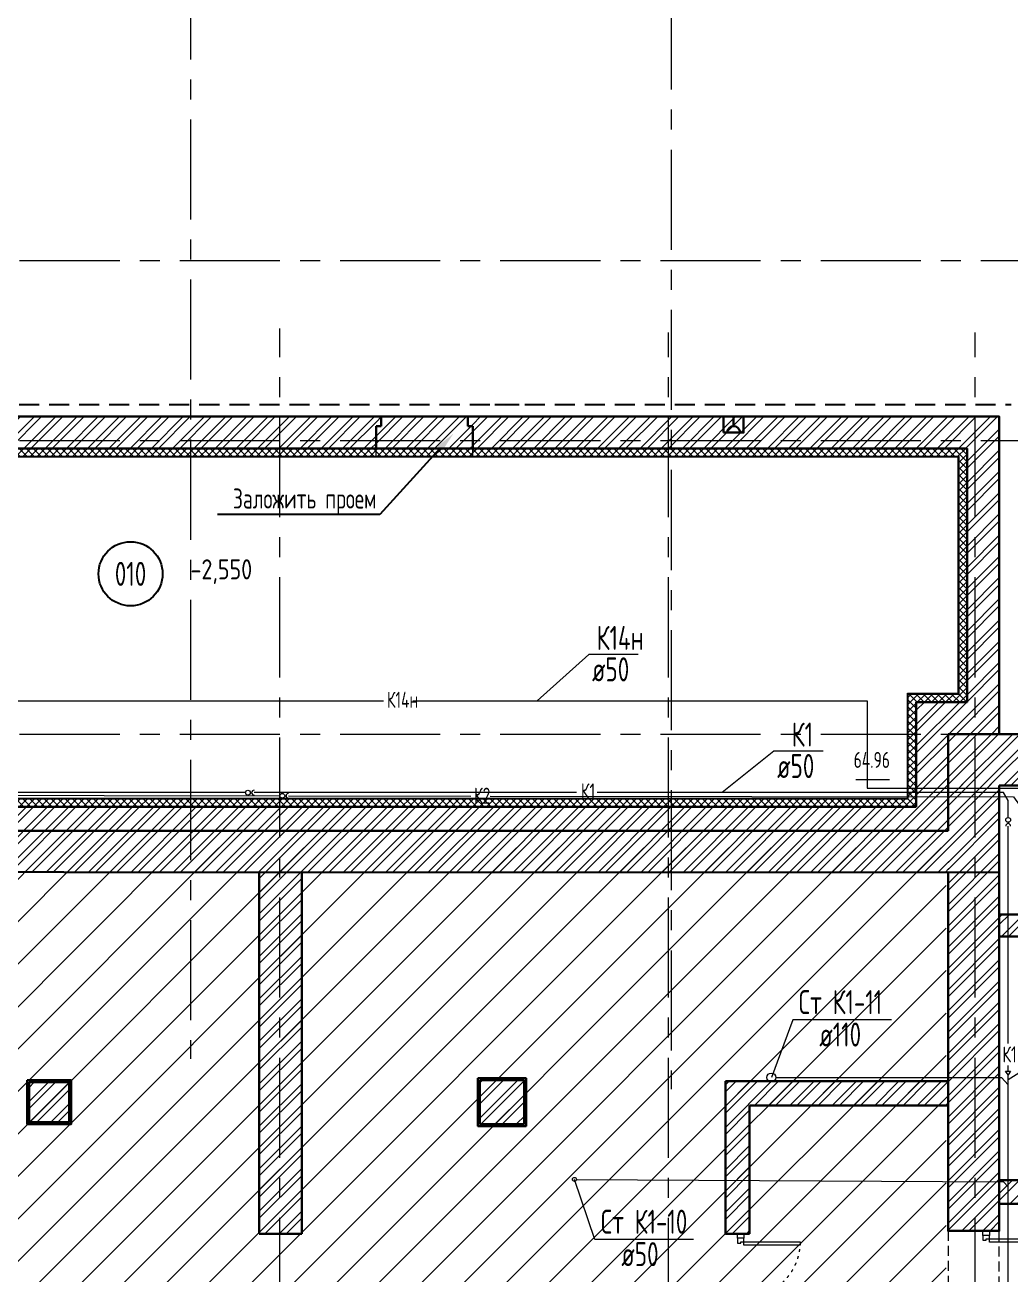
# Model space of a CAD drawing. Header units: millimetres. Extents: x -8689834 to 9419935, y -117443 to 166298.
# Drawn here: x -307238 to -294931, y 75930 to 91542 of the extents above; entities that cross this region are included whole.
import ezdxf
from ezdxf import colors
from ezdxf.entities.mleader import LeaderData, LeaderLine
from ezdxf.enums import TextEntityAlignment as Align
from ezdxf.math import Vec2, Vec3

# ---------------------------------------------------------------- set-up
doc = ezdxf.new("R2010")
doc.units = ezdxf.units.MM
doc.header["$MEASUREMENT"] = 0
for name, pattern in [('ACAD_ISO03W100', [30, 12, -18]), ('CENTER', [2, 1.25, -0.25, 0.25, -0.25]), ('TRATTEGGIATA', [0.75, 0.5, -0.25])]:
    doc.linetypes.add(name, pattern=pattern)
doc.layers.get('0').update_dxf_attribs({"color": 250, "lineweight": 9})
for name, color, linetype, lineweight in [('!!!_АР_перегородки блоки', 7, 'Continuous', 5), ('1 этаж тонкие линии!', 250, 'Continuous', 0), ('АР_Двери', 175, 'Continuous', 18), ('АР_Маркер экспликации', 239, 'Continuous', 13), ('АР_МосжилНии_Стены', 127, 'Continuous', 30), ('АР_Номер помещения', 1, 'Continuous', 25), ('АР_Оси', 195, 'Continuous', 9), ('АР_Отметки', 250, 'Continuous', 15), ('АР_Перегородки_кирпич_Штрих', 244, 'Continuous', 5), ('АР_Помещения_площадь', 19, 'Continuous', 9), ('АР_тонкая линия', 250, 'Continuous', 0), ('АР_Утеплитель', 154, 'Continuous', 9), ('АР_Штриховка кирпич', 250, 'Continuous', 9), ('ВК_канализация', 32, 'Continuous', 15), ('Подвал', 250, 'Continuous', 30)]:
    doc.layers.add(name, color=color, linetype=linetype, lineweight=lineweight)
doc.layers.add('АР_Кровля дорожки', color=245, linetype='Continuous')
doc.layers.add('АР_Таблицы', color=250, linetype='Continuous')
doc.styles.add('ISOCPEUR', font='isocpeur.ttf', dxfattribs={"width": 0.7})
doc.styles.get("Standard").update_dxf_attribs({"font": 'isocpeur.ttf', "width": 0.7})

# ---------------------------------------------------------------- blocks, each defined once
blk = doc.blocks.new('_DotSmall')
at = {"color": 0, "linetype": 'ByBlock', "const_width": 0.5}
blk.add_lwpolyline([(-0.0625, 0, 1), (0.0625, 0, 1)], format="xyb", close=True, dxfattribs=at)
blk = doc.blocks.new('*U240')
blk.add_lwpolyline([(-100, 80), (-100, 780), (-140, 780), (-140, 80)], close=True)
for points in [[(-900, 0), (-900, 80), (-845, 80), (-845, 0), (-900, 0)], [(-845, 80), (-845, 0), (-785, 0), (-785, 40), (-800, 40), (-800, 80), (-845, 80)], [(-55, 80), (-55, 0), (-115, 0), (-115, 40), (-100, 40), (-100, 80), (-55, 80)], [(0, 0), (0, 80), (-55, 80), (-55, 0), (0, 0)]]:
    blk.add_lwpolyline(points)
at = {"linetype": 'ACAD_ISO03W100', "ltscale": 3}
blk.add_arc((-100, 80), 700, 90, 180, dxfattribs=at)
blk = doc.blocks.new('*U242')
blk.add_lwpolyline([(-100, 80), (-100, 950), (-140, 950), (-140, 80)], close=True)
for points in [[(-1070, 0), (-1070, 80), (-1015, 80), (-1015, 0), (-1070, 0)], [(-1015, 80), (-1015, 0), (-955, 0), (-955, 40), (-970, 40), (-970, 80), (-1015, 80)], [(-55, 80), (-55, 0), (-115, 0), (-115, 40), (-100, 40), (-100, 80), (-55, 80)], [(0, 0), (0, 80), (-55, 80), (-55, 0), (0, 0)]]:
    blk.add_lwpolyline(points)
at = {"linetype": 'ACAD_ISO03W100', "ltscale": 3}
blk.add_arc((-100, 80), 870, 90, 180, dxfattribs=at)
blk = doc.blocks.new('*U253')
at = {"layer": 'АР_Номер помещения', "color": 7}
blk.add_circle((-16592, 1554), 400, dxfattribs=at)
at = {"layer": 'АР_Помещения_площадь', "color": 7}
blk.add_line((-7118, -1017), (-7540, -1017), dxfattribs=at)
at = {"color": 7, "style": 'ISOCPEUR', "width": 0.7, "flags": 1}
blk.add_attdef('КАТЕГОРИЯ', (-499, -2092), '', height=250, dxfattribs=at)
at = {"layer": 'АР_Номер помещения', "color": 7, "style": 'ISOCPEUR', "width": 0.7}
blk.add_attdef('НОМЕР_ПОМЕЩЕНИЯ', text='', height=300, dxfattribs=at).set_placement((-16592, 1554), align=Align.MIDDLE_CENTER)
at = {"layer": 'АР_Помещения_площадь', "color": 7, "lineweight": 30, "width": 0.7, "flags": 104}
blk.add_attdef('ИМЯ_ПОМЕЩЕНИЯ', text='', height=100, dxfattribs=at).set_placement((158, 1217), align=Align.MIDDLE_CENTER)
at = {"layer": 'АР_Помещения_площадь', "color": 7, "style": 'ISOCPEUR', "width": 0.7}
blk.add_attdef('ПЛОЩАДЬ_ПОМЕЩЕНИЯ', text='', height=200, dxfattribs=at).set_placement((-7113, -770), align=Align.MIDDLE_RIGHT)
blk = doc.blocks.new('Подложка')
at = {"layer": '!!!_АР_перегородки блоки', "lineweight": 5, "ltscale": 100}
h = blk.add_hatch(dxfattribs=at)
h.set_pattern_fill('ANSI31', scale=3000, angle=180, style=0)
h.paths.add_polyline_path([(-327484.71, 61936.6), (-327484.71, 62094), (-326484.71, 62094), (-326484.71, 61936.6), (-326484.71, 61850.24), (-326197.46, 61850.24), (-326197.46, 71514.55), (-325612.06, 71514.55), (-295741.64, 71514.55), (-295741.64, 71680), (-295741.64, 81263.11), (-329468.32, 81263.11), (-329468.32, 61850.24), (-327484.71, 61850.24)])
at = {"layer": '1 этаж тонкие линии!', "ltscale": 100, "transparency": 33554559}
h = blk.add_hatch(dxfattribs=at)
h.set_pattern_fill('ANSI37', scale=500, style=0)
h.paths.add_polyline_path([(-301646.94, 86252.64), (-301647.01, 86252.73), (-301643.69, 86252.55), (-301646.7, 86152.64), (-311160.39, 86152.64), (-311160.33, 86252.64), (-312452.72, 86252.64), (-312452.72, 81775.68), (-296113.82, 81775.68), (-296113.82, 83086), (-295478.34, 83086), (-295478.26, 86252.64)])
h.paths.add_polyline_path([(-301646.7, 86152.64), (-301647.01, 86252.64), (-302857.04, 86252.89), (-312231.55, 86252.58), (-312231.55, 86152.58), (-312352.72, 86152.64), (-312352.72, 81875.68), (-296213.82, 81875.68), (-296213.82, 83186), (-295478.35, 83186), (-295578.35, 83186), (-295578.35, 86152.64)])
at = {"layer": 'АР_Перегородки_кирпич_Штрих', "ltscale": 100}
h = blk.add_hatch(dxfattribs=at)
h.set_pattern_fill('ANSI32', scale=500)
h.paths.add_polyline_path([(-302857.01, 86252.64), (-301644.99, 86252.64), (-301644.99, 86650.68), (-302857.01, 86650.68)])
at = {"layer": 'АР_Штриховка кирпич', "ltscale": 100}
h = blk.add_hatch(dxfattribs=at)
h.set_pattern_fill('ANSI32', scale=500)
h.paths.add_polyline_path([(-302856.86, 86650.68), (-302856.86, 86167.64), (-302856.86, 86650.68), (-311160.42, 86650.68), (-311160.42, 86252.64), (-302856.86, 86252.64), (-302856.86, 86650.68)])
h = blk.add_hatch(dxfattribs=at)
h.set_pattern_fill('ANSI32', scale=500)
h.paths.add_polyline_path([(-301650.08, 86650.7), (-295078.36, 86650.68), (-295075.3, 86246.74), (-301646.86, 86258.56)])
h = blk.add_hatch(dxfattribs=at)
h.set_pattern_fill('ANSI32', scale=500)
h.paths.add_polyline_path([(-329468.32, 82685.68), (-329972.03, 82685.68), (-329971.61, 84865.19), (-329569.45, 84865.11), (-329569.45, 83085.5), (-329065.82, 83085.5), (-329065.82, 81775.68), (-296113.82, 81775.66), (-296113.82, 83086), (-295478.35, 83086), (-295478.35, 86252.64), (-295076.83, 86252.63), (-295076.83, 82685.68), (-295715.32, 82685.68), (-295715.32, 81707.5), (-295705.29, 80957.16), (-329468.32, 80969)])
h = blk.add_hatch(dxfattribs=at)
h.set_pattern_fill('ANSI32', scale=500)
h.paths.add_polyline_path([(-295717.04, 82685.7), (-285220, 82685.66), (-285216.95, 82043.25), (-295713.59, 82043.25)])
h = blk.add_hatch(dxfattribs=at)
h.set_pattern_fill('ANSI32', scale=500)
h.paths.add_polyline_path([(-295715.71, 76720.36), (-295715.54, 82061.52), (-295076.64, 82061.48), (-295076.81, 76480.31), (-295715.32, 76480.31), (-295715.32, 76720.31)])
h = blk.add_hatch(dxfattribs=at)
h.set_pattern_fill('ANSI32', scale=500)
h.paths.add_polyline_path([(-304056.82, 80960.14), (-304314.81, 80960.14), (-304314.81, 76443.95), (-304056.83, 76443.95)])
h.paths.add_polyline_path([(-303783.89, 80960.04), (-304056.82, 80960.04), (-304056.83, 76443.95), (-303783.9, 76443.95)])
h.paths.add_polyline_path([(-306662.17, 78362.81), (-307213.39, 78362.81), (-307213.39, 77814.03), (-306662.17, 77814.03)])
h.paths.add_polyline_path([(-301009.73, 78375.33), (-301560.95, 78375.33), (-301560.95, 77826.55), (-301009.73, 77826.55)])
h = blk.add_hatch(dxfattribs=at)
h.set_pattern_fill('ANSI32', scale=500)
h.paths.add_polyline_path([(-294434.47, 80434.61), (-295076.86, 80434.61), (-295076.86, 80158.52), (-294434.47, 80158.52)])
h.paths.add_polyline_path([(-293665.34, 80434.6), (-293665.36, 80159.36), (-293060.35, 80159.37), (-293060.35, 76148.62), (-292766.83, 76148.62), (-292766.83, 80434.54)])
h.paths.add_polyline_path([(-294434.38, 77113.9), (-295076.86, 77113.9), (-295076.86, 76817.57), (-294434.56, 76817.57)])
h.paths.add_polyline_path([(-293065.35, 77114.74), (-293665.54, 77114.74), (-293665.54, 76818.41), (-293065.35, 76818.41)])
h.paths.add_polyline_path([(-291226.83, 80800.93), (-291468.09, 80797.61), (-291468.09, 75011.07), (-291226.83, 75011.07)])
h.paths.add_polyline_path([(-290956.81, 80799.27), (-291226.83, 80799.27), (-291226.83, 75011.07), (-290955.98, 75011.07), (-290957.64, 75524.55), (-290956.81, 75524.55)])
h = blk.add_hatch(dxfattribs=at)
h.set_pattern_fill('ANSI32', scale=500)
h.paths.add_polyline_path([(-295714.72, 78349.12), (-298495.15, 78349.08), (-298495.15, 76444.22), (-298193.31, 76444.22), (-298193.26, 78046.74), (-295714.72, 78046.78)])
at = {"color": 7, "linetype": 'TRATTEGGIATA', "ltscale": 500}
for p, q in [((-309187.61, 86800.68), (-301070.99, 86801.34)), ((-301375.82, 86800.78), (-294926.96, 86800.68))]:
    blk.add_line(p, q, dxfattribs=at)
at = {"layer": '1 этаж тонкие линии!', "color": 7, "ltscale": 100, "transparency": 33554559, "elevation": -1.38}
blk.add_lwpolyline([(-302856.99, 86152.64), (-311160.57, 86152.64)], dxfattribs=at)
at = {"layer": 'АР_МосжилНии_Стены', "color": 7, "ltscale": 100}
for p, q in [((-301478.54, 86650.68), (-311160.6, 86650.68)), ((-302792.04, 86531.77), (-302792.04, 86650.68)), ((-302857.04, 86531.77), (-302792.04, 86531.77)), ((-302856.86, 86531.77), (-302856.86, 86252.64)), ((-302856.86, 86531.77), (-302791.86, 86531.77)), ((-301712.04, 86531.77), (-301647.04, 86531.77)), ((-301711.86, 86531.77), (-301646.86, 86531.77)), ((-301646.86, 86531.77), (-301646.86, 86252.64)), ((-301545.09, 86252.64), (-311160.42, 86252.64)), ((-295076.86, 82685.68), (-295715.32, 82685.68)), ((-295715.32, 82685.68), (-295715.32, 81475.68)), ((-285218.82, 82043.24), (-295076.85, 82043.25)), ((-329468.32, 81475.68), (-295715.32, 81475.68)), ((-304314.77, 80960.18), (-304314.81, 76443.95)), ((-303783.9, 76443.95), (-303782.31, 80959.99)), ((-298495.15, 78349.08), (-298495.15, 76444.22)), ((-295715.27, 78349.08), (-298495.1, 78349.08)), ((-298193.31, 76444.22), (-298193.31, 78046.74)), ((-298193.26, 78046.74), (-295715.27, 78046.74)), ((-304314.81, 76443.95), (-303783.9, 76443.95)), ((-298495.15, 76444.22), (-298193.31, 76444.22))]:
    blk.add_line(p, q, dxfattribs=at)
for points in [[(-302791.86, 86531.77), (-302791.86, 86650.68), (-311160.42, 86650.68)], [(-302792.04, 86650.68), (-302800.13, 86650.68)], [(-302791.86, 86650.68), (-302799.95, 86650.68)], [(-284577.01, 67151.96), (-284576.83, 82685.68), (-295076.86, 82685.68), (-295076.83, 86650.68), (-301711.86, 86650.68), (-301711.86, 86531.77)], [(-296113.82, 81775.68), (-296113.82, 83086), (-295478.35, 83086), (-295478.35, 86252.64), (-301646.86, 86252.64)], [(-295713.75, 80957.17), (-295715.32, 76480.31), (-295076.86, 76480.31), (-295076.85, 82043.25)], [(-296113.82, 81775.68), (-329065.82, 81775.68)], [(-295079.4, 80956.94), (-330109.37, 80969.23)]]:
    blk.add_lwpolyline(points, dxfattribs=at)
for points in [[(-298518.29, 86451.13), (-298267.97, 86451.13), (-298267.97, 86650.68), (-298518.29, 86650.68)], [(-295076.86, 80434.61), (-294434.47, 80434.61), (-294434.47, 80158.52), (-295076.86, 80158.52)], [(-301585.95, 78387.81), (-300984.73, 78387.81), (-300984.73, 77789.03), (-301585.95, 77789.03)], [(-307213.39, 78362.81), (-306662.17, 78362.81), (-306662.17, 77814.03), (-307213.39, 77814.03)], [(-307188.39, 78337.81), (-306687.17, 78337.81), (-306687.17, 77839.03), (-307188.39, 77839.03)], [(-301560.95, 78362.81), (-301009.73, 78362.81), (-301009.73, 77814.03), (-301560.95, 77814.03)], [(-295076.86, 77113.9), (-294434.47, 77113.9), (-294434.47, 76817.57), (-295076.86, 76817.57)]]:
    blk.add_lwpolyline(points, close=True, dxfattribs=at)
at = {"layer": 'АР_Оси', "color": 7, "linetype": 'CENTER', "ltscale": 1000}
for p, q in [((-305172.07, 134363.15), (-305172.07, 78630.8)), ((-299172.07, 133984.95), (-299172.07, 78252.6)), ((-359305.77, 88600.68), (-276127.36, 88600.68)), ((-304057.01, 53394.41), (-304057.01, 87751.89)), ((-299207.01, 53394.41), (-299207.01, 87701.89)), ((-295377.01, 53394.41), (-295377.01, 87701.89)), ((-359305.77, 86350.68), (-276127.36, 86350.68)), ((-359305.77, 82685.68), (-275708.6, 82685.68))]:
    blk.add_line(p, q, dxfattribs=at)
at = {"layer": 'АР_тонкая линия', "color": 7, "ltscale": 500}
for p, q in [((-302857.01, 86141.42), (-302856.86, 86252.64)), ((-301646.7, 86152.64), (-301646.73, 86252.64)), ((-295588.35, 86142.64), (-312342.72, 86142.64)), ((-295588.35, 83196), (-295588.35, 86142.64)), ((-296223.82, 81885.68), (-296223.82, 83196)), ((-296223.82, 83196), (-295588.35, 83196)), ((-312342.72, 81885.68), (-296223.82, 81885.68))]:
    blk.add_line(p, q, dxfattribs=at)
blk.add_lwpolyline([(-312231.45, 86152.64), (-312352.72, 86152.64), (-312352.72, 81875.68), (-296213.82, 81875.68), (-296213.82, 83186), (-295578.35, 83186), (-295578.35, 86152.64), (-301646.86, 86152.64)], dxfattribs=at)
at = {"layer": 'АР_тонкая линия', "color": 7, "ltscale": 500, "elevation": -1.38}
blk.add_lwpolyline([(-301627.62, 86152.64), (-311160.39, 86152.64)], dxfattribs=at)
at = {"layer": 'АР_Утеплитель', "color": 7, "ltscale": 0.25}
for p, q in [((-301481.45, 86650.68), (-301321.45, 86650.68)), ((-301481.27, 86650.68), (-301321.27, 86650.68))]:
    blk.add_line(p, q, dxfattribs=at)
at = {"layer": 'Подвал', "color": 7, "ltscale": 100}
blk.add_line((-298393.13, 86531.86), (-298393.13, 86650.68), dxfattribs=at)
at = {"layer": 'Подвал', "color": 7, "linetype": 'TRATTEGGIATA', "lineweight": 13, "ltscale": 250}
for p, q in [((-295715.32, 76480.31), (-295715.32, 75410.31)), ((-295076.86, 75409.29), (-295076.86, 76480.31))]:
    blk.add_line(p, q, dxfattribs=at)
at = {"layer": 'Подвал', "color": 7, "ltscale": 100}
blk.add_arc((-298393.13, 86451.13), 80.73, 0, 180, dxfattribs=at)
at = {"layer": 'АР_Двери', "color": 7, "xscale": -1, "rotation": 270}
for name, p in [('*U240', (-298344.23, 76444.22)), ('*U242', (-295280.8, 76480.31))]:
    blk.add_blockref(name, p, dxfattribs=at)
at = {"layer": 'АР_Маркер экспликации', "color": 7}
ref = blk.add_blockref('*U253', (-289328.93, 83133.51), dxfattribs=at)
ref.add_attrib('НОМЕР_ПОМЕЩЕНИЯ', '010', dxfattribs={"layer": 'АР_Номер помещения', "color": 7, "height": 300, "style": 'ISOCPEUR', "width": 0.7}).set_placement((-305920.89, 84687.19), align=Align.MIDDLE_CENTER)
ref.add_attrib('ПЛОЩАДЬ_ПОМЕЩЕНИЯ', '64.96', dxfattribs={"layer": 'АР_Помещения_площадь', "color": 7, "height": 200, "style": 'ISOCPEUR', "width": 0.7}).set_placement((-296441.83, 82363.14), align=Align.MIDDLE_RIGHT)
at = {"layer": 'АР_Отметки', "color": 7}
ml = blk.add_multileader_mtext('Standard', dxfattribs=at)
ml.set_content('{\\W0.8;-2,730}', color=7, style='ISOCPEUR')
ml.set_leader_properties(color=256, linetype='Continuous', lineweight=-1)
ml.set_arrow_properties(name='DOTSMALL')
ml.build(insert=Vec2(0, 0))
ml.multileader.update_dxf_attribs({"has_text_frame": 1, "text_left_attachment_type": 4, "text_right_attachment_type": 4, "dogleg_length": 100, "arrow_head_size": 180})
ctx = ml.context
ctx.base_point, ctx.char_height, ctx.arrow_head_size, ctx.landing_gap_size, ctx.plane_origin = Vec3(-314791.32, 121809.02, 0), 250, 180, 50, Vec3(-319449.83, 117956.71, 0)
ctx.left_attachment, ctx.right_attachment = 4, 4
notes = []
notes.append((ctx, [(0, (0, 0, 0), (0, 0), (1, 0), 1, [])]))
ctx.mtext.insert, ctx.mtext.width, ctx.mtext.defined_height, ctx.mtext.line_spacing_style, ctx.mtext.flow_direction = Vec3(-314741.32, 122142.35, 0), 769.989, 343.89, 2, 5
ml = blk.add_multileader_mtext('Standard', dxfattribs=at)
ml.set_content('{\\W0.8;-2,430}', color=7, style='ISOCPEUR')
ml.set_leader_properties(color=256, linetype='Continuous', lineweight=-1)
ml.set_arrow_properties(name='DOTSMALL')
ml.build(insert=Vec2(0, 0))
ml.multileader.update_dxf_attribs({"has_text_frame": 1, "text_left_attachment_type": 4, "text_right_attachment_type": 4, "dogleg_length": 100, "arrow_head_size": 180})
ctx = ml.context
ctx.base_point, ctx.char_height, ctx.arrow_head_size, ctx.landing_gap_size, ctx.plane_origin = Vec3(-301002.25, 120038.58), 250, 180, 50, Vec3(-299949.55, 118383.41)
ctx.left_attachment, ctx.right_attachment = 4, 4
notes.append((ctx, [(0, (0, 0, 0), (0, 0), (1, 0), 1, [])]))
ctx.mtext.insert, ctx.mtext.width, ctx.mtext.line_spacing_style, ctx.mtext.flow_direction = Vec3(-300952.25, 120371.92), 852.697, 2, 5
ml = blk.add_multileader_mtext('Standard', dxfattribs=at)
ml.set_content('{\\W0.8;-2,430}', color=7, style='ISOCPEUR')
ml.set_leader_properties(color=256, linetype='Continuous', lineweight=-1)
ml.set_arrow_properties(name='DOTSMALL')
ml.build(insert=Vec2(0, 0))
ml.multileader.update_dxf_attribs({"has_text_frame": 1, "text_left_attachment_type": 4, "text_right_attachment_type": 4, "dogleg_length": 100, "arrow_head_size": 180})
ctx = ml.context
ctx.base_point, ctx.char_height, ctx.arrow_head_size, ctx.landing_gap_size, ctx.plane_origin = Vec3(-336711.89, 117132.66), 250, 180, 50, Vec3(-335659.19, 115477.48)
ctx.left_attachment, ctx.right_attachment = 4, 4
notes.append((ctx, [(0, (0, 0, 0), (0, 0), (1, 0), 1, [])]))
ctx.mtext.insert, ctx.mtext.width, ctx.mtext.line_spacing_style, ctx.mtext.flow_direction = Vec3(-336661.89, 117465.99), 852.697, 2, 5
ml = blk.add_multileader_mtext('Standard', dxfattribs=at)
ml.set_content('{\\W0.8;-2,730}', color=7, style='ISOCPEUR')
ml.set_leader_properties(color=256, linetype='Continuous', lineweight=-1)
ml.set_arrow_properties(name='DOTSMALL')
ml.build(insert=Vec2(0, 0))
ml.multileader.update_dxf_attribs({"has_text_frame": 1, "text_left_attachment_type": 4, "text_right_attachment_type": 4, "dogleg_length": 100, "arrow_head_size": 180})
ctx = ml.context
ctx.base_point, ctx.char_height, ctx.arrow_head_size, ctx.landing_gap_size, ctx.plane_origin = Vec3(-346371.36, 101933.6), 250, 180, 50, Vec3(-346327.75, 100655.48)
ctx.left_attachment, ctx.right_attachment = 4, 4
notes.append((ctx, [(0, (0, 0, 0), (0, 0), (1, 0), 1, [])]))
ctx.mtext.insert, ctx.mtext.width, ctx.mtext.defined_height, ctx.mtext.line_spacing_style, ctx.mtext.flow_direction = Vec3(-346321.36, 102266.93), 769.989, 343.89, 2, 5
ml = blk.add_multileader_mtext('Standard', dxfattribs=at)
ml.set_content('{\\W0.8;-2,730}', color=7, style='ISOCPEUR')
ml.set_leader_properties(color=256, linetype='Continuous', lineweight=-1)
ml.set_arrow_properties(name='DOTSMALL')
ml.build(insert=Vec2(0, 0))
ml.multileader.update_dxf_attribs({"has_text_frame": 1, "text_left_attachment_type": 4, "text_right_attachment_type": 4, "dogleg_length": 100, "arrow_head_size": 180})
ctx = ml.context
ctx.base_point, ctx.char_height, ctx.arrow_head_size, ctx.landing_gap_size, ctx.plane_origin = Vec3(-343122.46, 91149.38), 250, 180, 50, Vec3(-347780.97, 87297.07)
ctx.left_attachment, ctx.right_attachment = 4, 4
notes.append((ctx, [(0, (0, 0, 0), (0, 0), (1, 0), 1, [])]))
ctx.mtext.insert, ctx.mtext.width, ctx.mtext.defined_height, ctx.mtext.line_spacing_style, ctx.mtext.flow_direction = Vec3(-343072.46, 91482.71), 769.989, 343.89, 2, 5
ml = blk.add_multileader_mtext('Standard', dxfattribs=at)
ml.set_content('{\\W0.8;-2,430}', color=7, style='ISOCPEUR')
ml.set_leader_properties(color=256, linetype='Continuous', lineweight=-1)
ml.set_arrow_properties(name='DOTSMALL')
ml.build(insert=Vec2(0, 0))
ml.multileader.update_dxf_attribs({"has_text_frame": 1, "text_left_attachment_type": 4, "text_right_attachment_type": 4, "dogleg_length": 100, "arrow_head_size": 180})
ctx = ml.context
ctx.base_point, ctx.char_height, ctx.arrow_head_size, ctx.landing_gap_size, ctx.plane_origin = Vec3(-334177.78, 87942.72), 250, 180, 50, Vec3(-333125.08, 86287.55)
ctx.left_attachment, ctx.right_attachment = 4, 4
notes.append((ctx, [(0, (0, 0, 0), (0, 0), (1, 0), 1, [])]))
ctx.mtext.insert, ctx.mtext.width, ctx.mtext.line_spacing_style, ctx.mtext.flow_direction = Vec3(-334127.78, 88276.06), 852.697, 2, 5
ml = blk.add_multileader_mtext('Standard', dxfattribs=at)
ml.set_content('{\\W0.8;-2,650}', color=7, style='ISOCPEUR')
ml.set_leader_properties(color=256, linetype='Continuous', lineweight=-1)
ml.set_arrow_properties(name='DOTSMALL')
ml.build(insert=Vec2(0, 0))
ml.multileader.update_dxf_attribs({"has_text_frame": 1, "text_left_attachment_type": 4, "text_right_attachment_type": 4, "dogleg_length": 100, "arrow_head_size": 180})
ctx = ml.context
ctx.base_point, ctx.char_height, ctx.arrow_head_size, ctx.landing_gap_size, ctx.plane_origin = Vec3(-313080.84, 87242.68), 250, 180, 50, Vec3(-312264.42, 85825.21)
ctx.left_attachment, ctx.right_attachment = 4, 4
notes.append((ctx, [(0, (0, 0, 0), (0, 0), (1, 0), 1, [])]))
ctx.mtext.insert, ctx.mtext.width, ctx.mtext.line_spacing_style, ctx.mtext.flow_direction = Vec3(-313030.84, 87576.01), 852.697, 2, 5
ml = blk.add_multileader_mtext('Standard', dxfattribs=at)
ml.set_content('{\\W0.8;-2,550}', color=7, style='ISOCPEUR')
ml.set_leader_properties(color=256, linetype='Continuous', lineweight=-1)
ml.set_arrow_properties(name='DOTSMALL')
ml.build(insert=Vec2(0, 0))
ml.multileader.update_dxf_attribs({"has_text_frame": 1, "text_left_attachment_type": 4, "text_right_attachment_type": 4, "dogleg_length": 100, "arrow_head_size": 180})
ctx = ml.context
ctx.base_point, ctx.char_height, ctx.arrow_head_size, ctx.landing_gap_size, ctx.plane_origin = Vec3(-319003.64, 84661.76), 250, 180, 50, Vec3(-315900.76, 83394.2)
ctx.left_attachment, ctx.right_attachment = 4, 4
notes.append((ctx, [(0, (0, 0, 0), (0, 0), (1, 0), 1, [])]))
ctx.mtext.insert, ctx.mtext.width, ctx.mtext.line_spacing_style, ctx.mtext.flow_direction = Vec3(-318953.64, 84995.09), 852.697, 2, 5
ml = blk.add_multileader_mtext('Standard', dxfattribs=at)
ml.set_content('{\\W0.8;-2,550}', color=7, style='ISOCPEUR')
ml.set_leader_properties(color=256, linetype='Continuous', lineweight=-1)
ml.set_arrow_properties(name='DOTSMALL')
ml.build(insert=Vec2(0, 0))
ml.multileader.update_dxf_attribs({"has_text_frame": 1, "text_left_attachment_type": 4, "text_right_attachment_type": 4, "dogleg_length": 100, "arrow_head_size": 180})
ctx = ml.context
ctx.base_point, ctx.char_height, ctx.arrow_head_size, ctx.landing_gap_size, ctx.plane_origin = Vec3(-305222.07, 84535.31), 250, 180, 50, Vec3(-309514.69, 83411.09)
ctx.left_attachment, ctx.right_attachment = 4, 4
notes.append((ctx, [(0, (0, 0, 0), (0, 0), (1, 0), 1, [])]))
ctx.mtext.insert, ctx.mtext.width, ctx.mtext.line_spacing_style, ctx.mtext.flow_direction = Vec3(-305172.07, 84868.64), 852.697, 2, 5
ml = blk.add_multileader_mtext('Standard', dxfattribs=at)
ml.set_content('{\\W0.8;-2,850}', color=7, style='ISOCPEUR')
ml.set_leader_properties(color=256, linetype='Continuous', lineweight=-1)
ml.set_arrow_properties(name='DOTSMALL')
ml.build(insert=Vec2(0, 0))
ml.multileader.update_dxf_attribs({"has_text_frame": 1, "text_left_attachment_type": 4, "text_right_attachment_type": 4, "dogleg_length": 100, "arrow_head_size": 180})
ctx = ml.context
ctx.base_point, ctx.char_height, ctx.arrow_head_size, ctx.landing_gap_size, ctx.plane_origin = Vec3(-311292.29, 76246.19, 0), 250, 180, 50, Vec3(-311373.68, 74838.06, 0)
ctx.left_attachment, ctx.right_attachment = 4, 4
notes.append((ctx, [(0, (0, 0, 0), (0, 0), (1, 0), 1, [])]))
ctx.mtext.insert, ctx.mtext.width, ctx.mtext.defined_height, ctx.mtext.line_spacing_style, ctx.mtext.flow_direction = Vec3(-311242.29, 76579.52, 0), 769.989, 343.89, 2, 5
at = {"layer": 'АР_Таблицы', "color": 7, "lineweight": 9}
ml = blk.add_multileader_mtext('Standard', dxfattribs=at)
ml.set_content('\\A1;Заложить проем', color=7, style='ISOCPEUR')
ml.set_leader_properties()
ml.build(insert=Vec2(0, 0))
ml.multileader.update_dxf_attribs({"text_left_attachment_type": 6, "text_right_attachment_type": 6, "dogleg_length": 100, "arrow_head_size": 250})
ctx = ml.context
ctx.base_point, ctx.char_height, ctx.arrow_head_size, ctx.landing_gap_size, ctx.plane_origin = Vec3(-304666.69, 85427.74), 250, 250, 25, Vec3(-327668.54, 84910.85)
ctx.left_attachment, ctx.right_attachment = 6, 6
notes.append((ctx, [(0, (1, 1, 0), (-302809.24, 85427.74), (-1, 0), 31.19, [(1, [(-301890.98, 86437.58)], 0, [])])]))
ctx.mtext.insert, ctx.mtext.width, ctx.mtext.flow_direction = Vec3(-304641.69, 85752.74), 6210.4874, 5
for ctx, leaders in notes:
    for number, flags, end, landing, length, lines in leaders:
        leader = LeaderData()
        leader.index, (leader.has_last_leader_line, leader.has_dogleg_vector, leader.attachment_direction) = number, flags
        leader.last_leader_point, leader.dogleg_vector, leader.dogleg_length = Vec3(end), Vec3(landing), length
        for number, points, colour, breaks in lines:
            line = LeaderLine()
            line.index, line.vertices, line.color, line.breaks = number, Vec3.list(points), colors.encode_raw_color(colour), breaks
            leader.lines.append(line)
        ctx.leaders.append(leader)

msp = doc.modelspace()

# ---------------------------------------------------------------- block references
at = {"layer": 'АР_Кровля дорожки', "color": 7}
msp.add_blockref('Подложка', (0, 0), dxfattribs=at)

# ---------------------------------------------------------------- next in the draw order: linework, layer by layer
at = {"layer": 'ВК_канализация', "color": 18, "lineweight": 13, "ltscale": 500, "true_color": 0x000000}
for points in [[(-299585, 83680.7), (-300202, 83680.7), (-300846.8, 83100)], [(-297274.4, 82473.5), (-297891.4, 82473.5), (-298536.2, 81954.2)], [(-296422, 79117.2), (-297656, 79117.2), (-297921.9, 78397.6)], [(-293704.8, 78770.9), (-294321.8, 78770.9), (-294966.5, 78367.4)], [(-294998, 78476.4), (-294935, 78476.4), (-294966.5, 78429.1), (-294998, 78476.4)], [(-298892.8, 76374.3), (-300126.8, 76374.3), (-300379.9, 77124.7)]]:
    msp.add_lwpolyline(points, dxfattribs=at)
at = {"layer": 'ВК_канализация', "color": 152, "lineweight": 13, "ltscale": 500, "true_color": 0x2776bb}
for points in [[(-309141.1, 83100), (-302762.1, 83100)], [(-302397.2, 83100), (-296727.5, 83100), (-296727.5, 82008.8), (-294506.2, 82009.7), (-294506.2, 81809.2)]]:
    msp.add_lwpolyline(points, dxfattribs=at)
at = {"layer": 'ВК_канализация', "color": 6, "lineweight": 13, "ltscale": 500}
for points in [[(-310641.8, 81925.8), (-304057, 81915.8)], [(-303997, 81915.7), (-303980.3, 81915.7)], [(-303950.3, 81915.7), (-301674.3, 81912.3)], [(-301433.5, 81911.9), (-294898.5, 81901.9), (-294824.3, 81796), (-294824.3, 81589.5)]]:
    msp.add_lwpolyline(points, dxfattribs=at)
at = {"layer": 'ВК_канализация', "color": 244, "lineweight": 13, "ltscale": 500, "true_color": 0x991b1e}
for points in [[(-304486.1, 81954.2), (-308555.8, 81954.2)], [(-304426.1, 81954.2), (-304409.4, 81954.2)], [(-300356.4, 81954.2), (-304379.4, 81954.2)], [(-294966.5, 81644), (-294966.5, 81857.6), (-295024.9, 81954.2), (-300095.9, 81954.2)], [(-294966.5, 81584), (-294966.5, 81567.2)], [(-294966.5, 78821.6), (-294966.5, 81370.3), (-294966.5, 81537.2)], [(-294966.5, 78476.4), (-294966.5, 78545.2)], [(-297866.9, 78397.6), (-295048.5, 78397.6), (-294966.5, 78305.9)], [(-294966.5, 74752.1), (-294966.5, 78429.1)], [(-300354.9, 77124.7), (-295023, 77093.8), (-294966.5, 77032.9)]]:
    msp.add_lwpolyline(points, dxfattribs=at)
for centre, radius in [((-304456.1, 81954.2), 30), ((-294966.5, 81614), 30), ((-297921.9, 78397.6), 55), ((-300379.9, 77124.7), 25)]:
    msp.add_circle(centre, radius, dxfattribs=at)
at = {"layer": 'ВК_канализация', "color": 6, "lineweight": 13, "ltscale": 500}
msp.add_circle((-304027, 81915.7), 30, dxfattribs=at)
at = {"layer": 'ВК_канализация', "color": 244, "lineweight": 13, "ltscale": 500, "true_color": 0x991b1e}
for centre, start, end in [((-304379.4, 81954.2), 90, 270), ((-294966.5, 81537.2), 0, 180)]:
    msp.add_arc(centre, 30, start, end, dxfattribs=at)
at = {"layer": 'ВК_канализация', "color": 6, "lineweight": 13, "ltscale": 500}
msp.add_arc((-303950.3, 81915.7), 30, 90, 270, dxfattribs=at)

# ---------------------------------------------------------------- next in the draw order: texts
at = {"layer": 'ВК_канализация', "color": 18, "ltscale": 100, "true_color": 0x000000, "attachment_point": 4, "style": 'ISOCPEUR'}
for s, insert, char_height, width in [('К14н', (-300103, 83887.1), 300, 5891.51), ('\\pxi-1,l1,t1,5;ø50', (-300160.6, 83494), 300, 7500), ('К14н', (-302721.6, 83114.3), 200, 5891.51), ('К1', (-297667.8, 82679.9), 300, 5891.51), ('\\pxi-1,l1,t1,5;ø50', (-297850.1, 82286.8), 300, 7500), ('К2', (-301632.9, 81916.5), 200, 5891.51), ('К1', (-300299.1, 81970.2), 200, 5891.51), ('Ст К1-11', (-297579.4, 79338), 300, 5891.51), ('\\pxi-1,l1,t1,5;ø110', (-297323.4, 78933.3), 300, 7500), ('К1', (-295038.1, 78685.1), 200, 5891.51), ('Ст К1-10', (-300050.2, 76595.1), 300, 5891.51), ('\\pxi-1,l1,t1,5;ø50', (-299794.2, 76190.4), 300, 7500)]:
    msp.add_mtext(s, dxfattribs=dict(at, insert=insert, char_height=char_height, width=width))

doc.saveas('drawing.dxf')
